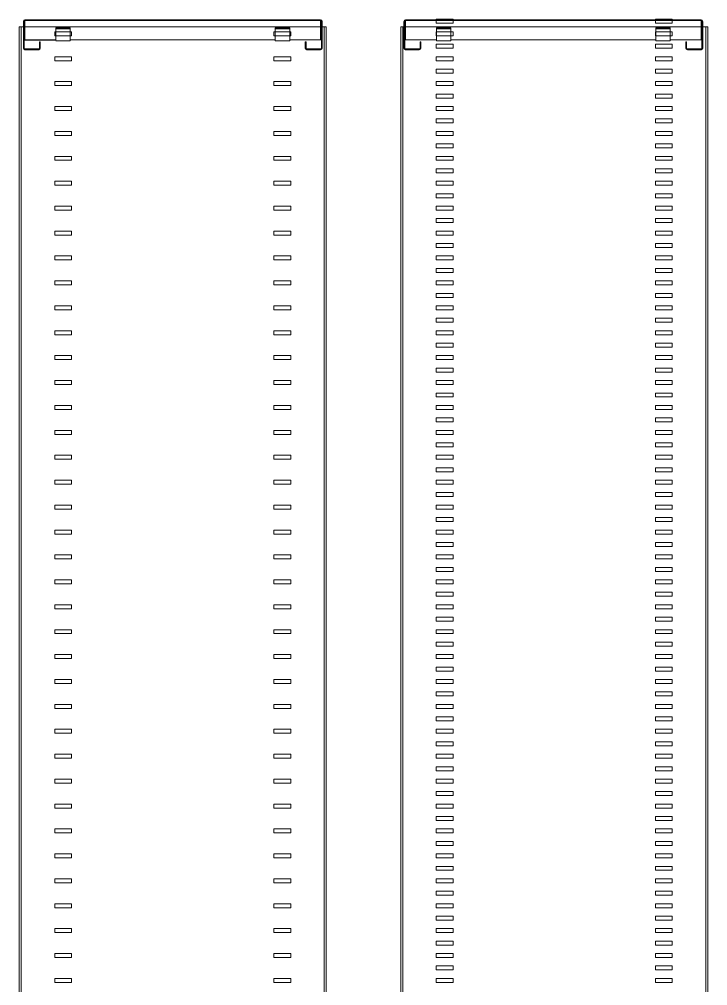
# Model space of a CAD drawing. Header units: millimetres. Extents: x -380 to 34475, y -4 to 3612.
# Drawn here: x 0 to 691, y 970 to 1940 of the extents above; entities that cross this region are included whole.
import ezdxf

# ---------------------------------------------------------------- set-up
doc = ezdxf.new("R2010")
doc.units = ezdxf.units.MM
doc.header["$LTSCALE"] = 0.5
doc.layers.add('Видимый контур (ГОСТ)', color=7, linetype='Continuous', lineweight=0)

# ---------------------------------------------------------------- blocks, each defined once
blk = doc.blocks.new('*U15')
at = {"layer": 'Видимый контур (ГОСТ)'}
for p, q in [((298.4, 30), (1.6, 30)), ((1.6, 29.2), (298.4, 29.2)), ((1.6, 28.4), (1.6, 29.2)), ((298.4, 29.2), (298.4, 28.4)), ((0, 28.4), (0, 1.6)), ((0.8, 1.6), (0.8, 28.4)), ((1.6, 10), (1.6, 28.4)), ((32.6, 22), (47.1, 22)), ((32.6, 22), (32.6, 21)), ((32.6, 20), (32.6, 21)), ((32.6, 21), (47.1, 21)), ((32.6, 11), (32.6, 20)), ((47.1, 22), (47.1, 21)), ((47.1, 21), (47.1, 20)), ((47.1, 20), (47.1, 11)), ((252.9, 22), (267.4, 22)), ((252.9, 22), (252.9, 21)), ((252.9, 20), (252.9, 21)), ((252.9, 21), (267.4, 21)), ((252.9, 11), (252.9, 20)), ((267.4, 22), (267.4, 21)), ((267.4, 21), (267.4, 20)), ((267.4, 20), (267.4, 11)), ((298.4, 28.4), (298.4, 10)), ((299.2, 28.4), (299.2, 1.6)), ((300, 1.6), (300, 28.4)), ((0.8, 10), (1.6, 10)), ((32.6, 10), (1.6, 10)), ((32.6, 9), (32.6, 11)), ((47.1, 9), (47.1, 11)), ((252.9, 10), (47.1, 10)), ((252.9, 9), (252.9, 11)), ((267.4, 9), (267.4, 11)), ((299.2, 10), (267.4, 10)), ((298.4, 10), (269.2, 10)), ((298.4, 10), (299.2, 10)), ((15.4, 0.8), (1.6, 0.8)), ((1.6, 0), (15.4, 0)), ((16, 3.5), (16.2, 3.5)), ((17, 8), (16.2, 8)), ((16.2, 8), (16.2, 1.6)), ((17, 1.6), (17, 8)), ((47.1, 9), (32.6, 9)), ((267.4, 9), (252.9, 9)), ((283.8, 8), (283, 8)), ((283, 8), (283, 1.6)), ((283.8, 1.6), (283.8, 8)), ((298.4, 0.8), (284.6, 0.8)), ((284.6, 0), (298.4, 0))]:
    blk.add_line(p, q, dxfattribs=at)
for centre, radius, start, end in [((1.6, 28.4), 1.6, 90, 180), ((1.6, 28.4), 0.8, 90, 180), ((298.4, 28.4), 1.6, 0, 90), ((298.4, 28.4), 0.8, 0, 90), ((1.6, 1.6), 1.6, 180, 270), ((1.6, 1.6), 0.8, 180, 270), ((15.4, 1.6), 1.6, 270, 0), ((15.4, 1.6), 0.8, 270, 0), ((284.6, 1.6), 1.6, 180, 270), ((284.6, 1.6), 0.8, 180, 270), ((298.4, 1.6), 1.6, 270, 0), ((298.4, 1.6), 0.8, 270, 0)]:
    blk.add_arc(centre, radius, start, end, dxfattribs=at)
blk = doc.blocks.new('*U32')
at = {"layer": 'Видимый контур (ГОСТ)'}
for p, q in [((35.5, 1927), (52.5, 1927)), ((35.5, 1923), (35.5, 1927)), ((52.5, 1923), (35.5, 1923)), ((52.5, 1927), (52.5, 1923)), ((255.5, 1927), (272.5, 1927)), ((255.5, 1923), (255.5, 1927)), ((272.5, 1923), (255.5, 1923)), ((272.5, 1927), (272.5, 1923)), ((35.5, 1902), (52.5, 1902)), ((35.5, 1898), (35.5, 1902)), ((52.5, 1902), (52.5, 1898)), ((255.5, 1902), (272.5, 1902)), ((255.5, 1898), (255.5, 1902)), ((272.5, 1902), (272.5, 1898)), ((52.5, 1898), (35.5, 1898)), ((272.5, 1898), (255.5, 1898)), ((35.5, 1877), (52.5, 1877)), ((35.5, 1873), (35.5, 1877)), ((52.5, 1873), (35.5, 1873)), ((52.5, 1877), (52.5, 1873)), ((255.5, 1877), (272.5, 1877)), ((255.5, 1873), (255.5, 1877)), ((272.5, 1873), (255.5, 1873)), ((272.5, 1877), (272.5, 1873)), ((35.5, 1852), (52.5, 1852)), ((35.5, 1848), (35.5, 1852)), ((52.5, 1848), (35.5, 1848)), ((52.5, 1852), (52.5, 1848)), ((255.5, 1852), (272.5, 1852)), ((255.5, 1848), (255.5, 1852)), ((272.5, 1848), (255.5, 1848)), ((272.5, 1852), (272.5, 1848)), ((35.5, 1827), (52.5, 1827)), ((35.5, 1823), (35.5, 1827)), ((52.5, 1827), (52.5, 1823)), ((255.5, 1827), (272.5, 1827)), ((255.5, 1823), (255.5, 1827)), ((272.5, 1827), (272.5, 1823)), ((52.5, 1823), (35.5, 1823)), ((272.5, 1823), (255.5, 1823)), ((35.5, 1802), (52.5, 1802)), ((35.5, 1798), (35.5, 1802)), ((52.5, 1798), (35.5, 1798)), ((52.5, 1802), (52.5, 1798)), ((255.5, 1802), (272.5, 1802)), ((255.5, 1798), (255.5, 1802)), ((272.5, 1798), (255.5, 1798)), ((272.5, 1802), (272.5, 1798)), ((35.5, 1777), (52.5, 1777)), ((35.5, 1773), (35.5, 1777)), ((52.5, 1777), (52.5, 1773)), ((255.5, 1777), (272.5, 1777)), ((255.5, 1773), (255.5, 1777)), ((272.5, 1777), (272.5, 1773)), ((52.5, 1773), (35.5, 1773)), ((272.5, 1773), (255.5, 1773)), ((35.5, 1752), (52.5, 1752)), ((35.5, 1748), (35.5, 1752)), ((52.5, 1748), (35.5, 1748)), ((52.5, 1752), (52.5, 1748)), ((255.5, 1752), (272.5, 1752)), ((255.5, 1748), (255.5, 1752)), ((272.5, 1748), (255.5, 1748)), ((272.5, 1752), (272.5, 1748)), ((35.5, 1727), (52.5, 1727)), ((35.5, 1723), (35.5, 1727)), ((52.5, 1727), (52.5, 1723)), ((255.5, 1727), (272.5, 1727)), ((255.5, 1723), (255.5, 1727)), ((272.5, 1727), (272.5, 1723)), ((52.5, 1723), (35.5, 1723)), ((272.5, 1723), (255.5, 1723)), ((35.5, 1702), (52.5, 1702)), ((35.5, 1698), (35.5, 1702)), ((52.5, 1698), (35.5, 1698)), ((52.5, 1702), (52.5, 1698)), ((255.5, 1702), (272.5, 1702)), ((255.5, 1698), (255.5, 1702)), ((272.5, 1698), (255.5, 1698)), ((272.5, 1702), (272.5, 1698)), ((35.5, 1677), (52.5, 1677)), ((35.5, 1673), (35.5, 1677)), ((52.5, 1673), (35.5, 1673)), ((52.5, 1677), (52.5, 1673)), ((255.5, 1677), (272.5, 1677)), ((255.5, 1673), (255.5, 1677)), ((272.5, 1673), (255.5, 1673)), ((272.5, 1677), (272.5, 1673)), ((35.5, 1652), (52.5, 1652)), ((35.5, 1648), (35.5, 1652)), ((52.5, 1652), (52.5, 1648)), ((255.5, 1652), (272.5, 1652)), ((255.5, 1648), (255.5, 1652)), ((272.5, 1652), (272.5, 1648)), ((52.5, 1648), (35.5, 1648)), ((272.5, 1648), (255.5, 1648)), ((35.5, 1627), (52.5, 1627)), ((35.5, 1623), (35.5, 1627)), ((52.5, 1623), (35.5, 1623)), ((52.5, 1627), (52.5, 1623)), ((255.5, 1627), (272.5, 1627)), ((255.5, 1623), (255.5, 1627)), ((272.5, 1623), (255.5, 1623)), ((272.5, 1627), (272.5, 1623)), ((35.5, 1602), (52.5, 1602)), ((35.5, 1598), (35.5, 1602)), ((52.5, 1602), (52.5, 1598)), ((255.5, 1602), (272.5, 1602)), ((255.5, 1598), (255.5, 1602)), ((272.5, 1602), (272.5, 1598)), ((52.5, 1598), (35.5, 1598)), ((272.5, 1598), (255.5, 1598)), ((35.5, 1577), (52.5, 1577)), ((35.5, 1573), (35.5, 1577)), ((52.5, 1573), (35.5, 1573)), ((52.5, 1577), (52.5, 1573)), ((255.5, 1577), (272.5, 1577)), ((255.5, 1573), (255.5, 1577)), ((272.5, 1573), (255.5, 1573)), ((272.5, 1577), (272.5, 1573)), ((35.5, 1552), (52.5, 1552)), ((35.5, 1548), (35.5, 1552)), ((52.5, 1552), (52.5, 1548)), ((255.5, 1552), (272.5, 1552)), ((255.5, 1548), (255.5, 1552)), ((272.5, 1552), (272.5, 1548)), ((52.5, 1548), (35.5, 1548)), ((272.5, 1548), (255.5, 1548)), ((35.5, 1527), (52.5, 1527)), ((35.5, 1523), (35.5, 1527)), ((52.5, 1523), (35.5, 1523)), ((52.5, 1527), (52.5, 1523)), ((255.5, 1527), (272.5, 1527)), ((255.5, 1523), (255.5, 1527)), ((272.5, 1523), (255.5, 1523)), ((272.5, 1527), (272.5, 1523)), ((35.5, 1502), (52.5, 1502)), ((35.5, 1498), (35.5, 1502)), ((52.5, 1498), (35.5, 1498)), ((52.5, 1502), (52.5, 1498)), ((255.5, 1502), (272.5, 1502)), ((255.5, 1498), (255.5, 1502)), ((272.5, 1498), (255.5, 1498)), ((272.5, 1502), (272.5, 1498)), ((35.5, 1477), (52.5, 1477)), ((35.5, 1473), (35.5, 1477)), ((52.5, 1477), (52.5, 1473)), ((255.5, 1477), (272.5, 1477)), ((255.5, 1473), (255.5, 1477)), ((272.5, 1477), (272.5, 1473)), ((52.5, 1473), (35.5, 1473)), ((272.5, 1473), (255.5, 1473)), ((35.5, 1452), (52.5, 1452)), ((35.5, 1448), (35.5, 1452)), ((52.5, 1448), (35.5, 1448)), ((52.5, 1452), (52.5, 1448)), ((255.5, 1452), (272.5, 1452)), ((255.5, 1448), (255.5, 1452)), ((272.5, 1448), (255.5, 1448)), ((272.5, 1452), (272.5, 1448)), ((35.5, 1427), (52.5, 1427)), ((35.5, 1423), (35.5, 1427)), ((52.5, 1427), (52.5, 1423)), ((255.5, 1427), (272.5, 1427)), ((255.5, 1423), (255.5, 1427)), ((272.5, 1427), (272.5, 1423)), ((52.5, 1423), (35.5, 1423)), ((272.5, 1423), (255.5, 1423)), ((35.5, 1402), (52.5, 1402)), ((35.5, 1398), (35.5, 1402)), ((52.5, 1398), (35.5, 1398)), ((52.5, 1402), (52.5, 1398)), ((255.5, 1402), (272.5, 1402)), ((255.5, 1398), (255.5, 1402)), ((272.5, 1398), (255.5, 1398)), ((272.5, 1402), (272.5, 1398)), ((35.5, 1377), (52.5, 1377)), ((35.5, 1373), (35.5, 1377)), ((52.5, 1373), (35.5, 1373)), ((52.5, 1377), (52.5, 1373)), ((255.5, 1377), (272.5, 1377)), ((255.5, 1373), (255.5, 1377)), ((272.5, 1373), (255.5, 1373)), ((272.5, 1377), (272.5, 1373)), ((35.5, 1352), (52.5, 1352)), ((35.5, 1348), (35.5, 1352)), ((52.5, 1348), (35.5, 1348)), ((52.5, 1352), (52.5, 1348)), ((255.5, 1352), (272.5, 1352)), ((255.5, 1348), (255.5, 1352)), ((272.5, 1348), (255.5, 1348)), ((272.5, 1352), (272.5, 1348)), ((35.5, 1327), (52.5, 1327)), ((35.5, 1323), (35.5, 1327)), ((52.5, 1323), (35.5, 1323)), ((52.5, 1327), (52.5, 1323)), ((255.5, 1327), (272.5, 1327)), ((255.5, 1323), (255.5, 1327)), ((272.5, 1323), (255.5, 1323)), ((272.5, 1327), (272.5, 1323)), ((35.5, 1302), (52.5, 1302)), ((35.5, 1298), (35.5, 1302)), ((52.5, 1302), (52.5, 1298)), ((255.5, 1302), (272.5, 1302)), ((255.5, 1298), (255.5, 1302)), ((272.5, 1302), (272.5, 1298)), ((52.5, 1298), (35.5, 1298)), ((272.5, 1298), (255.5, 1298)), ((35.5, 1277), (52.5, 1277)), ((35.5, 1273), (35.5, 1277)), ((52.5, 1273), (35.5, 1273)), ((52.5, 1277), (52.5, 1273)), ((255.5, 1277), (272.5, 1277)), ((255.5, 1273), (255.5, 1277)), ((272.5, 1273), (255.5, 1273)), ((272.5, 1277), (272.5, 1273)), ((35.5, 1252), (52.5, 1252)), ((35.5, 1248), (35.5, 1252)), ((52.5, 1252), (52.5, 1248)), ((255.5, 1252), (272.5, 1252)), ((255.5, 1248), (255.5, 1252)), ((272.5, 1252), (272.5, 1248)), ((52.5, 1248), (35.5, 1248)), ((272.5, 1248), (255.5, 1248)), ((35.5, 1227), (52.5, 1227)), ((35.5, 1223), (35.5, 1227)), ((52.5, 1223), (35.5, 1223)), ((52.5, 1227), (52.5, 1223)), ((255.5, 1227), (272.5, 1227)), ((255.5, 1223), (255.5, 1227)), ((272.5, 1223), (255.5, 1223)), ((272.5, 1227), (272.5, 1223)), ((35.5, 1202), (52.5, 1202)), ((35.5, 1198), (35.5, 1202)), ((52.5, 1198), (35.5, 1198)), ((52.5, 1202), (52.5, 1198)), ((255.5, 1202), (272.5, 1202)), ((255.5, 1198), (255.5, 1202)), ((272.5, 1198), (255.5, 1198)), ((272.5, 1202), (272.5, 1198)), ((35.5, 1177), (52.5, 1177)), ((35.5, 1173), (35.5, 1177)), ((52.5, 1177), (52.5, 1173)), ((255.5, 1177), (272.5, 1177)), ((255.5, 1173), (255.5, 1177)), ((272.5, 1177), (272.5, 1173)), ((52.5, 1173), (35.5, 1173)), ((272.5, 1173), (255.5, 1173)), ((35.5, 1152), (52.5, 1152)), ((35.5, 1148), (35.5, 1152)), ((52.5, 1148), (35.5, 1148)), ((52.5, 1152), (52.5, 1148)), ((255.5, 1152), (272.5, 1152)), ((255.5, 1148), (255.5, 1152)), ((272.5, 1148), (255.5, 1148)), ((272.5, 1152), (272.5, 1148)), ((35.5, 1127), (52.5, 1127)), ((35.5, 1123), (35.5, 1127)), ((52.5, 1127), (52.5, 1123)), ((255.5, 1127), (272.5, 1127)), ((255.5, 1123), (255.5, 1127)), ((272.5, 1127), (272.5, 1123)), ((52.5, 1123), (35.5, 1123)), ((272.5, 1123), (255.5, 1123)), ((35.5, 1102), (52.5, 1102)), ((35.5, 1098), (35.5, 1102)), ((52.5, 1098), (35.5, 1098)), ((52.5, 1102), (52.5, 1098)), ((255.5, 1102), (272.5, 1102)), ((255.5, 1098), (255.5, 1102)), ((272.5, 1098), (255.5, 1098)), ((272.5, 1102), (272.5, 1098)), ((35.5, 1077), (52.5, 1077)), ((35.5, 1073), (35.5, 1077)), ((52.5, 1077), (52.5, 1073)), ((255.5, 1077), (272.5, 1077)), ((255.5, 1073), (255.5, 1077)), ((272.5, 1077), (272.5, 1073)), ((52.5, 1073), (35.5, 1073)), ((272.5, 1073), (255.5, 1073)), ((35.5, 1052), (52.5, 1052)), ((35.5, 1048), (35.5, 1052)), ((52.5, 1048), (35.5, 1048)), ((52.5, 1052), (52.5, 1048)), ((255.5, 1052), (272.5, 1052)), ((255.5, 1048), (255.5, 1052)), ((272.5, 1048), (255.5, 1048)), ((272.5, 1052), (272.5, 1048)), ((35.5, 1027), (52.5, 1027)), ((35.5, 1023), (35.5, 1027)), ((52.5, 1023), (35.5, 1023)), ((52.5, 1027), (52.5, 1023)), ((255.5, 1027), (272.5, 1027)), ((255.5, 1023), (255.5, 1027)), ((272.5, 1023), (255.5, 1023)), ((272.5, 1027), (272.5, 1023)), ((35.5, 1002), (52.5, 1002)), ((35.5, 998), (35.5, 1002)), ((52.5, 1002), (52.5, 998)), ((255.5, 1002), (272.5, 1002)), ((255.5, 998), (255.5, 1002)), ((272.5, 1002), (272.5, 998)), ((52.5, 998), (35.5, 998)), ((272.5, 998), (255.5, 998)), ((35.5, 977), (52.5, 977)), ((35.5, 973), (35.5, 977)), ((52.5, 973), (35.5, 973)), ((52.5, 977), (52.5, 973)), ((255.5, 977), (272.5, 977)), ((255.5, 973), (255.5, 977)), ((272.5, 973), (255.5, 973)), ((272.5, 977), (272.5, 973))]:
    blk.add_line(p, q, dxfattribs=at)
for points in [[(0, 0), (2, 0), (2, 1932), (0, 1932)], [(2, 0), (306, 0), (306, 1932), (2, 1932)], [(308, 0), (306, 0), (306, 1932), (308, 1932)]]:
    blk.add_lwpolyline(points, close=True, dxfattribs=at)
blk = doc.blocks.new('*U31')
at = {"layer": 'Видимый контур (ГОСТ)'}
for p, q in [((255.5, 1939.5), (272.5, 1939.5)), ((255.5, 1935.5), (255.5, 1939.5)), ((272.5, 1939.5), (272.5, 1935.5)), ((35.5, 1939.5), (52.5, 1939.5)), ((35.5, 1935.5), (35.5, 1939.5)), ((52.5, 1935.5), (35.5, 1935.5)), ((52.5, 1939.5), (52.5, 1935.5)), ((272.5, 1935.5), (255.5, 1935.5)), ((35.5, 1927), (52.5, 1927)), ((35.5, 1923), (35.5, 1927)), ((52.5, 1923), (35.5, 1923)), ((52.5, 1927), (52.5, 1923)), ((255.5, 1927), (272.5, 1927)), ((255.5, 1923), (255.5, 1927)), ((272.5, 1923), (255.5, 1923)), ((272.5, 1927), (272.5, 1923)), ((35.5, 1914.5), (52.5, 1914.5)), ((35.5, 1910.5), (35.5, 1914.5)), ((52.5, 1910.5), (35.5, 1910.5)), ((52.5, 1914.5), (52.5, 1910.5)), ((255.5, 1914.5), (272.5, 1914.5)), ((255.5, 1910.5), (255.5, 1914.5)), ((272.5, 1910.5), (255.5, 1910.5)), ((272.5, 1914.5), (272.5, 1910.5)), ((35.5, 1902), (52.5, 1902)), ((35.5, 1898), (35.5, 1902)), ((52.5, 1902), (52.5, 1898)), ((255.5, 1902), (272.5, 1902)), ((255.5, 1898), (255.5, 1902)), ((272.5, 1902), (272.5, 1898)), ((52.5, 1898), (35.5, 1898)), ((272.5, 1898), (255.5, 1898)), ((35.5, 1889.5), (52.5, 1889.5)), ((35.5, 1885.5), (35.5, 1889.5)), ((52.5, 1885.5), (35.5, 1885.5)), ((52.5, 1889.5), (52.5, 1885.5)), ((255.5, 1889.5), (272.5, 1889.5)), ((255.5, 1885.5), (255.5, 1889.5)), ((272.5, 1885.5), (255.5, 1885.5)), ((272.5, 1889.5), (272.5, 1885.5)), ((35.5, 1877), (52.5, 1877)), ((35.5, 1873), (35.5, 1877)), ((52.5, 1873), (35.5, 1873)), ((52.5, 1877), (52.5, 1873)), ((255.5, 1877), (272.5, 1877)), ((255.5, 1873), (255.5, 1877)), ((272.5, 1873), (255.5, 1873)), ((272.5, 1877), (272.5, 1873)), ((35.5, 1864.5), (52.5, 1864.5)), ((35.5, 1860.5), (35.5, 1864.5)), ((52.5, 1864.5), (52.5, 1860.5)), ((255.5, 1864.5), (272.5, 1864.5)), ((255.5, 1860.5), (255.5, 1864.5)), ((272.5, 1864.5), (272.5, 1860.5)), ((52.5, 1860.5), (35.5, 1860.5)), ((272.5, 1860.5), (255.5, 1860.5)), ((35.5, 1852), (52.5, 1852)), ((35.5, 1848), (35.5, 1852)), ((52.5, 1848), (35.5, 1848)), ((52.5, 1852), (52.5, 1848)), ((255.5, 1852), (272.5, 1852)), ((255.5, 1848), (255.5, 1852)), ((272.5, 1848), (255.5, 1848)), ((272.5, 1852), (272.5, 1848)), ((35.5, 1839.5), (52.5, 1839.5)), ((35.5, 1835.5), (35.5, 1839.5)), ((52.5, 1835.5), (35.5, 1835.5)), ((52.5, 1839.5), (52.5, 1835.5)), ((255.5, 1839.5), (272.5, 1839.5)), ((255.5, 1835.5), (255.5, 1839.5)), ((272.5, 1835.5), (255.5, 1835.5)), ((272.5, 1839.5), (272.5, 1835.5)), ((35.5, 1827), (52.5, 1827)), ((35.5, 1823), (35.5, 1827)), ((52.5, 1827), (52.5, 1823)), ((255.5, 1827), (272.5, 1827)), ((255.5, 1823), (255.5, 1827)), ((272.5, 1827), (272.5, 1823)), ((52.5, 1823), (35.5, 1823)), ((35.5, 1814.5), (52.5, 1814.5)), ((35.5, 1810.5), (35.5, 1814.5)), ((52.5, 1814.5), (52.5, 1810.5)), ((272.5, 1823), (255.5, 1823)), ((255.5, 1814.5), (272.5, 1814.5)), ((255.5, 1810.5), (255.5, 1814.5)), ((272.5, 1814.5), (272.5, 1810.5)), ((52.5, 1810.5), (35.5, 1810.5)), ((272.5, 1810.5), (255.5, 1810.5)), ((35.5, 1802), (52.5, 1802)), ((35.5, 1798), (35.5, 1802)), ((52.5, 1798), (35.5, 1798)), ((52.5, 1802), (52.5, 1798)), ((255.5, 1802), (272.5, 1802)), ((255.5, 1798), (255.5, 1802)), ((272.5, 1798), (255.5, 1798)), ((272.5, 1802), (272.5, 1798)), ((35.5, 1789.5), (52.5, 1789.5)), ((35.5, 1785.5), (35.5, 1789.5)), ((52.5, 1785.5), (35.5, 1785.5)), ((52.5, 1789.5), (52.5, 1785.5)), ((255.5, 1789.5), (272.5, 1789.5)), ((255.5, 1785.5), (255.5, 1789.5)), ((272.5, 1785.5), (255.5, 1785.5)), ((272.5, 1789.5), (272.5, 1785.5)), ((35.5, 1777), (52.5, 1777)), ((35.5, 1773), (35.5, 1777)), ((52.5, 1777), (52.5, 1773)), ((255.5, 1777), (272.5, 1777)), ((255.5, 1773), (255.5, 1777)), ((272.5, 1777), (272.5, 1773)), ((52.5, 1773), (35.5, 1773)), ((272.5, 1773), (255.5, 1773)), ((35.5, 1764.5), (52.5, 1764.5)), ((35.5, 1760.5), (35.5, 1764.5)), ((52.5, 1760.5), (35.5, 1760.5)), ((52.5, 1764.5), (52.5, 1760.5)), ((255.5, 1764.5), (272.5, 1764.5)), ((255.5, 1760.5), (255.5, 1764.5)), ((272.5, 1760.5), (255.5, 1760.5)), ((272.5, 1764.5), (272.5, 1760.5)), ((35.5, 1752), (52.5, 1752)), ((35.5, 1748), (35.5, 1752)), ((52.5, 1748), (35.5, 1748)), ((52.5, 1752), (52.5, 1748)), ((255.5, 1752), (272.5, 1752)), ((255.5, 1748), (255.5, 1752)), ((272.5, 1748), (255.5, 1748)), ((272.5, 1752), (272.5, 1748)), ((35.5, 1739.5), (52.5, 1739.5)), ((35.5, 1735.5), (35.5, 1739.5)), ((52.5, 1739.5), (52.5, 1735.5)), ((255.5, 1739.5), (272.5, 1739.5)), ((255.5, 1735.5), (255.5, 1739.5)), ((272.5, 1739.5), (272.5, 1735.5)), ((52.5, 1735.5), (35.5, 1735.5)), ((35.5, 1727), (52.5, 1727)), ((35.5, 1723), (35.5, 1727)), ((52.5, 1727), (52.5, 1723)), ((272.5, 1735.5), (255.5, 1735.5)), ((255.5, 1727), (272.5, 1727)), ((255.5, 1723), (255.5, 1727)), ((272.5, 1727), (272.5, 1723)), ((52.5, 1723), (35.5, 1723)), ((272.5, 1723), (255.5, 1723)), ((35.5, 1714.5), (52.5, 1714.5)), ((35.5, 1710.5), (35.5, 1714.5)), ((52.5, 1710.5), (35.5, 1710.5)), ((52.5, 1714.5), (52.5, 1710.5)), ((255.5, 1714.5), (272.5, 1714.5)), ((255.5, 1710.5), (255.5, 1714.5)), ((272.5, 1710.5), (255.5, 1710.5)), ((272.5, 1714.5), (272.5, 1710.5)), ((35.5, 1702), (52.5, 1702)), ((35.5, 1698), (35.5, 1702)), ((52.5, 1698), (35.5, 1698)), ((52.5, 1702), (52.5, 1698)), ((255.5, 1702), (272.5, 1702)), ((255.5, 1698), (255.5, 1702)), ((272.5, 1698), (255.5, 1698)), ((272.5, 1702), (272.5, 1698)), ((35.5, 1689.5), (52.5, 1689.5)), ((35.5, 1685.5), (35.5, 1689.5)), ((52.5, 1689.5), (52.5, 1685.5)), ((255.5, 1689.5), (272.5, 1689.5)), ((255.5, 1685.5), (255.5, 1689.5)), ((272.5, 1689.5), (272.5, 1685.5)), ((52.5, 1685.5), (35.5, 1685.5)), ((272.5, 1685.5), (255.5, 1685.5)), ((35.5, 1677), (52.5, 1677)), ((35.5, 1673), (35.5, 1677)), ((52.5, 1673), (35.5, 1673)), ((52.5, 1677), (52.5, 1673)), ((255.5, 1677), (272.5, 1677)), ((255.5, 1673), (255.5, 1677)), ((272.5, 1673), (255.5, 1673)), ((272.5, 1677), (272.5, 1673)), ((35.5, 1664.5), (52.5, 1664.5)), ((35.5, 1660.5), (35.5, 1664.5)), ((52.5, 1660.5), (35.5, 1660.5)), ((52.5, 1664.5), (52.5, 1660.5)), ((255.5, 1664.5), (272.5, 1664.5)), ((255.5, 1660.5), (255.5, 1664.5)), ((272.5, 1660.5), (255.5, 1660.5)), ((272.5, 1664.5), (272.5, 1660.5)), ((35.5, 1652), (52.5, 1652)), ((35.5, 1648), (35.5, 1652)), ((52.5, 1652), (52.5, 1648)), ((255.5, 1652), (272.5, 1652)), ((255.5, 1648), (255.5, 1652)), ((272.5, 1652), (272.5, 1648)), ((52.5, 1648), (35.5, 1648)), ((35.5, 1639.5), (52.5, 1639.5)), ((35.5, 1635.5), (35.5, 1639.5)), ((52.5, 1639.5), (52.5, 1635.5)), ((272.5, 1648), (255.5, 1648)), ((255.5, 1639.5), (272.5, 1639.5)), ((255.5, 1635.5), (255.5, 1639.5)), ((272.5, 1639.5), (272.5, 1635.5)), ((52.5, 1635.5), (35.5, 1635.5)), ((272.5, 1635.5), (255.5, 1635.5)), ((35.5, 1627), (52.5, 1627)), ((35.5, 1623), (35.5, 1627)), ((52.5, 1623), (35.5, 1623)), ((52.5, 1627), (52.5, 1623)), ((255.5, 1627), (272.5, 1627)), ((255.5, 1623), (255.5, 1627)), ((272.5, 1623), (255.5, 1623)), ((272.5, 1627), (272.5, 1623)), ((35.5, 1614.5), (52.5, 1614.5)), ((35.5, 1610.5), (35.5, 1614.5)), ((52.5, 1610.5), (35.5, 1610.5)), ((52.5, 1614.5), (52.5, 1610.5)), ((255.5, 1614.5), (272.5, 1614.5)), ((255.5, 1610.5), (255.5, 1614.5)), ((272.5, 1610.5), (255.5, 1610.5)), ((272.5, 1614.5), (272.5, 1610.5)), ((35.5, 1602), (52.5, 1602)), ((35.5, 1598), (35.5, 1602)), ((52.5, 1602), (52.5, 1598)), ((255.5, 1602), (272.5, 1602)), ((255.5, 1598), (255.5, 1602)), ((272.5, 1602), (272.5, 1598)), ((52.5, 1598), (35.5, 1598)), ((272.5, 1598), (255.5, 1598)), ((35.5, 1589.5), (52.5, 1589.5)), ((35.5, 1585.5), (35.5, 1589.5)), ((52.5, 1585.5), (35.5, 1585.5)), ((52.5, 1589.5), (52.5, 1585.5)), ((255.5, 1589.5), (272.5, 1589.5)), ((255.5, 1585.5), (255.5, 1589.5)), ((272.5, 1585.5), (255.5, 1585.5)), ((272.5, 1589.5), (272.5, 1585.5)), ((35.5, 1577), (52.5, 1577)), ((35.5, 1573), (35.5, 1577)), ((52.5, 1573), (35.5, 1573)), ((52.5, 1577), (52.5, 1573)), ((255.5, 1577), (272.5, 1577)), ((255.5, 1573), (255.5, 1577)), ((272.5, 1573), (255.5, 1573)), ((272.5, 1577), (272.5, 1573)), ((35.5, 1564.5), (52.5, 1564.5)), ((35.5, 1560.5), (35.5, 1564.5)), ((52.5, 1564.5), (52.5, 1560.5)), ((255.5, 1564.5), (272.5, 1564.5)), ((255.5, 1560.5), (255.5, 1564.5)), ((272.5, 1564.5), (272.5, 1560.5)), ((52.5, 1560.5), (35.5, 1560.5)), ((35.5, 1552), (52.5, 1552)), ((35.5, 1548), (35.5, 1552)), ((52.5, 1552), (52.5, 1548)), ((272.5, 1560.5), (255.5, 1560.5)), ((255.5, 1552), (272.5, 1552)), ((255.5, 1548), (255.5, 1552)), ((272.5, 1552), (272.5, 1548)), ((52.5, 1548), (35.5, 1548)), ((272.5, 1548), (255.5, 1548)), ((35.5, 1539.5), (52.5, 1539.5)), ((35.5, 1535.5), (35.5, 1539.5)), ((52.5, 1535.5), (35.5, 1535.5)), ((52.5, 1539.5), (52.5, 1535.5)), ((255.5, 1539.5), (272.5, 1539.5)), ((255.5, 1535.5), (255.5, 1539.5)), ((272.5, 1535.5), (255.5, 1535.5)), ((272.5, 1539.5), (272.5, 1535.5)), ((35.5, 1527), (52.5, 1527)), ((35.5, 1523), (35.5, 1527)), ((52.5, 1523), (35.5, 1523)), ((52.5, 1527), (52.5, 1523)), ((255.5, 1527), (272.5, 1527)), ((255.5, 1523), (255.5, 1527)), ((272.5, 1523), (255.5, 1523)), ((272.5, 1527), (272.5, 1523)), ((35.5, 1514.5), (52.5, 1514.5)), ((35.5, 1510.5), (35.5, 1514.5)), ((52.5, 1514.5), (52.5, 1510.5)), ((255.5, 1514.5), (272.5, 1514.5)), ((255.5, 1510.5), (255.5, 1514.5)), ((272.5, 1514.5), (272.5, 1510.5)), ((52.5, 1510.5), (35.5, 1510.5)), ((272.5, 1510.5), (255.5, 1510.5)), ((35.5, 1502), (52.5, 1502)), ((35.5, 1498), (35.5, 1502)), ((52.5, 1498), (35.5, 1498)), ((52.5, 1502), (52.5, 1498)), ((255.5, 1502), (272.5, 1502)), ((255.5, 1498), (255.5, 1502)), ((272.5, 1498), (255.5, 1498)), ((272.5, 1502), (272.5, 1498)), ((35.5, 1489.5), (52.5, 1489.5)), ((35.5, 1485.5), (35.5, 1489.5)), ((52.5, 1485.5), (35.5, 1485.5)), ((52.5, 1489.5), (52.5, 1485.5)), ((255.5, 1489.5), (272.5, 1489.5)), ((255.5, 1485.5), (255.5, 1489.5)), ((272.5, 1485.5), (255.5, 1485.5)), ((272.5, 1489.5), (272.5, 1485.5)), ((35.5, 1477), (52.5, 1477)), ((35.5, 1473), (35.5, 1477)), ((52.5, 1477), (52.5, 1473)), ((255.5, 1477), (272.5, 1477)), ((255.5, 1473), (255.5, 1477)), ((272.5, 1477), (272.5, 1473)), ((52.5, 1473), (35.5, 1473)), ((35.5, 1464.5), (52.5, 1464.5)), ((35.5, 1460.5), (35.5, 1464.5)), ((52.5, 1464.5), (52.5, 1460.5)), ((272.5, 1473), (255.5, 1473)), ((255.5, 1464.5), (272.5, 1464.5)), ((255.5, 1460.5), (255.5, 1464.5)), ((272.5, 1464.5), (272.5, 1460.5)), ((52.5, 1460.5), (35.5, 1460.5)), ((272.5, 1460.5), (255.5, 1460.5)), ((35.5, 1452), (52.5, 1452)), ((35.5, 1448), (35.5, 1452)), ((52.5, 1448), (35.5, 1448)), ((52.5, 1452), (52.5, 1448)), ((255.5, 1452), (272.5, 1452)), ((255.5, 1448), (255.5, 1452)), ((272.5, 1448), (255.5, 1448)), ((272.5, 1452), (272.5, 1448)), ((35.5, 1439.5), (52.5, 1439.5)), ((35.5, 1435.5), (35.5, 1439.5)), ((52.5, 1435.5), (35.5, 1435.5)), ((52.5, 1439.5), (52.5, 1435.5)), ((255.5, 1439.5), (272.5, 1439.5)), ((255.5, 1435.5), (255.5, 1439.5)), ((272.5, 1435.5), (255.5, 1435.5)), ((272.5, 1439.5), (272.5, 1435.5)), ((35.5, 1427), (52.5, 1427)), ((35.5, 1423), (35.5, 1427)), ((52.5, 1427), (52.5, 1423)), ((255.5, 1427), (272.5, 1427)), ((255.5, 1423), (255.5, 1427)), ((272.5, 1427), (272.5, 1423)), ((52.5, 1423), (35.5, 1423)), ((272.5, 1423), (255.5, 1423)), ((35.5, 1414.5), (52.5, 1414.5)), ((35.5, 1410.5), (35.5, 1414.5)), ((52.5, 1410.5), (35.5, 1410.5)), ((52.5, 1414.5), (52.5, 1410.5)), ((255.5, 1414.5), (272.5, 1414.5)), ((255.5, 1410.5), (255.5, 1414.5)), ((272.5, 1410.5), (255.5, 1410.5)), ((272.5, 1414.5), (272.5, 1410.5)), ((35.5, 1402), (52.5, 1402)), ((35.5, 1398), (35.5, 1402)), ((52.5, 1398), (35.5, 1398)), ((52.5, 1402), (52.5, 1398)), ((255.5, 1402), (272.5, 1402)), ((255.5, 1398), (255.5, 1402)), ((272.5, 1398), (255.5, 1398)), ((272.5, 1402), (272.5, 1398)), ((35.5, 1389.5), (52.5, 1389.5)), ((35.5, 1385.5), (35.5, 1389.5)), ((52.5, 1389.5), (52.5, 1385.5)), ((255.5, 1389.5), (272.5, 1389.5)), ((255.5, 1385.5), (255.5, 1389.5)), ((272.5, 1389.5), (272.5, 1385.5)), ((52.5, 1385.5), (35.5, 1385.5)), ((272.5, 1385.5), (255.5, 1385.5)), ((35.5, 1377), (52.5, 1377)), ((35.5, 1373), (35.5, 1377)), ((52.5, 1373), (35.5, 1373)), ((52.5, 1377), (52.5, 1373)), ((255.5, 1377), (272.5, 1377)), ((255.5, 1373), (255.5, 1377)), ((272.5, 1373), (255.5, 1373)), ((272.5, 1377), (272.5, 1373)), ((35.5, 1364.5), (52.5, 1364.5)), ((35.5, 1360.5), (35.5, 1364.5)), ((52.5, 1360.5), (35.5, 1360.5)), ((52.5, 1364.5), (52.5, 1360.5)), ((255.5, 1364.5), (272.5, 1364.5)), ((255.5, 1360.5), (255.5, 1364.5)), ((272.5, 1360.5), (255.5, 1360.5)), ((272.5, 1364.5), (272.5, 1360.5)), ((35.5, 1352), (52.5, 1352)), ((35.5, 1348), (35.5, 1352)), ((52.5, 1348), (35.5, 1348)), ((52.5, 1352), (52.5, 1348)), ((255.5, 1352), (272.5, 1352)), ((255.5, 1348), (255.5, 1352)), ((272.5, 1348), (255.5, 1348)), ((272.5, 1352), (272.5, 1348)), ((35.5, 1339.5), (52.5, 1339.5)), ((35.5, 1335.5), (35.5, 1339.5)), ((52.5, 1339.5), (52.5, 1335.5)), ((255.5, 1339.5), (272.5, 1339.5)), ((255.5, 1335.5), (255.5, 1339.5)), ((272.5, 1339.5), (272.5, 1335.5)), ((52.5, 1335.5), (35.5, 1335.5)), ((272.5, 1335.5), (255.5, 1335.5)), ((35.5, 1327), (52.5, 1327)), ((35.5, 1323), (35.5, 1327)), ((52.5, 1323), (35.5, 1323)), ((52.5, 1327), (52.5, 1323)), ((255.5, 1327), (272.5, 1327)), ((255.5, 1323), (255.5, 1327)), ((272.5, 1323), (255.5, 1323)), ((272.5, 1327), (272.5, 1323)), ((35.5, 1314.5), (52.5, 1314.5)), ((35.5, 1310.5), (35.5, 1314.5)), ((52.5, 1310.5), (35.5, 1310.5)), ((52.5, 1314.5), (52.5, 1310.5)), ((255.5, 1314.5), (272.5, 1314.5)), ((255.5, 1310.5), (255.5, 1314.5)), ((272.5, 1310.5), (255.5, 1310.5)), ((272.5, 1314.5), (272.5, 1310.5)), ((35.5, 1302), (52.5, 1302)), ((35.5, 1298), (35.5, 1302)), ((52.5, 1302), (52.5, 1298)), ((255.5, 1302), (272.5, 1302)), ((255.5, 1298), (255.5, 1302)), ((272.5, 1302), (272.5, 1298)), ((52.5, 1298), (35.5, 1298)), ((272.5, 1298), (255.5, 1298)), ((35.5, 1289.5), (52.5, 1289.5)), ((35.5, 1285.5), (35.5, 1289.5)), ((52.5, 1285.5), (35.5, 1285.5)), ((52.5, 1289.5), (52.5, 1285.5)), ((255.5, 1289.5), (272.5, 1289.5)), ((255.5, 1285.5), (255.5, 1289.5)), ((272.5, 1285.5), (255.5, 1285.5)), ((272.5, 1289.5), (272.5, 1285.5)), ((35.5, 1277), (52.5, 1277)), ((35.5, 1273), (35.5, 1277)), ((52.5, 1273), (35.5, 1273)), ((52.5, 1277), (52.5, 1273)), ((255.5, 1277), (272.5, 1277)), ((255.5, 1273), (255.5, 1277)), ((272.5, 1273), (255.5, 1273)), ((272.5, 1277), (272.5, 1273)), ((35.5, 1264.5), (52.5, 1264.5)), ((35.5, 1260.5), (35.5, 1264.5)), ((52.5, 1264.5), (52.5, 1260.5)), ((255.5, 1264.5), (272.5, 1264.5)), ((255.5, 1260.5), (255.5, 1264.5)), ((272.5, 1264.5), (272.5, 1260.5)), ((52.5, 1260.5), (35.5, 1260.5)), ((35.5, 1252), (52.5, 1252)), ((35.5, 1248), (35.5, 1252)), ((52.5, 1252), (52.5, 1248)), ((272.5, 1260.5), (255.5, 1260.5)), ((255.5, 1252), (272.5, 1252)), ((255.5, 1248), (255.5, 1252)), ((272.5, 1252), (272.5, 1248)), ((52.5, 1248), (35.5, 1248)), ((272.5, 1248), (255.5, 1248)), ((35.5, 1239.5), (52.5, 1239.5)), ((35.5, 1235.5), (35.5, 1239.5)), ((52.5, 1235.5), (35.5, 1235.5)), ((52.5, 1239.5), (52.5, 1235.5)), ((255.5, 1239.5), (272.5, 1239.5)), ((255.5, 1235.5), (255.5, 1239.5)), ((272.5, 1235.5), (255.5, 1235.5)), ((272.5, 1239.5), (272.5, 1235.5)), ((35.5, 1227), (52.5, 1227)), ((35.5, 1223), (35.5, 1227)), ((52.5, 1223), (35.5, 1223)), ((52.5, 1227), (52.5, 1223)), ((255.5, 1227), (272.5, 1227)), ((255.5, 1223), (255.5, 1227)), ((272.5, 1223), (255.5, 1223)), ((272.5, 1227), (272.5, 1223)), ((35.5, 1214.5), (52.5, 1214.5)), ((35.5, 1210.5), (35.5, 1214.5)), ((52.5, 1214.5), (52.5, 1210.5)), ((255.5, 1214.5), (272.5, 1214.5)), ((255.5, 1210.5), (255.5, 1214.5)), ((272.5, 1214.5), (272.5, 1210.5)), ((52.5, 1210.5), (35.5, 1210.5)), ((272.5, 1210.5), (255.5, 1210.5)), ((35.5, 1202), (52.5, 1202)), ((35.5, 1198), (35.5, 1202)), ((52.5, 1198), (35.5, 1198)), ((52.5, 1202), (52.5, 1198)), ((255.5, 1202), (272.5, 1202)), ((255.5, 1198), (255.5, 1202)), ((272.5, 1198), (255.5, 1198)), ((272.5, 1202), (272.5, 1198)), ((35.5, 1189.5), (52.5, 1189.5)), ((35.5, 1185.5), (35.5, 1189.5)), ((52.5, 1185.5), (35.5, 1185.5)), ((52.5, 1189.5), (52.5, 1185.5)), ((255.5, 1189.5), (272.5, 1189.5)), ((255.5, 1185.5), (255.5, 1189.5)), ((272.5, 1185.5), (255.5, 1185.5)), ((272.5, 1189.5), (272.5, 1185.5)), ((35.5, 1177), (52.5, 1177)), ((35.5, 1173), (35.5, 1177)), ((52.5, 1177), (52.5, 1173)), ((255.5, 1177), (272.5, 1177)), ((255.5, 1173), (255.5, 1177)), ((272.5, 1177), (272.5, 1173)), ((52.5, 1173), (35.5, 1173)), ((35.5, 1164.5), (52.5, 1164.5)), ((35.5, 1160.5), (35.5, 1164.5)), ((52.5, 1164.5), (52.5, 1160.5)), ((272.5, 1173), (255.5, 1173)), ((255.5, 1164.5), (272.5, 1164.5)), ((255.5, 1160.5), (255.5, 1164.5)), ((272.5, 1164.5), (272.5, 1160.5)), ((52.5, 1160.5), (35.5, 1160.5)), ((272.5, 1160.5), (255.5, 1160.5)), ((35.5, 1152), (52.5, 1152)), ((35.5, 1148), (35.5, 1152)), ((52.5, 1148), (35.5, 1148)), ((52.5, 1152), (52.5, 1148)), ((255.5, 1152), (272.5, 1152)), ((255.5, 1148), (255.5, 1152)), ((272.5, 1148), (255.5, 1148)), ((272.5, 1152), (272.5, 1148)), ((35.5, 1139.5), (52.5, 1139.5)), ((35.5, 1135.5), (35.5, 1139.5)), ((52.5, 1135.5), (35.5, 1135.5)), ((52.5, 1139.5), (52.5, 1135.5)), ((255.5, 1139.5), (272.5, 1139.5)), ((255.5, 1135.5), (255.5, 1139.5)), ((272.5, 1135.5), (255.5, 1135.5)), ((272.5, 1139.5), (272.5, 1135.5)), ((35.5, 1127), (52.5, 1127)), ((35.5, 1123), (35.5, 1127)), ((52.5, 1127), (52.5, 1123)), ((255.5, 1127), (272.5, 1127)), ((255.5, 1123), (255.5, 1127)), ((272.5, 1127), (272.5, 1123)), ((52.5, 1123), (35.5, 1123)), ((272.5, 1123), (255.5, 1123)), ((35.5, 1114.5), (52.5, 1114.5)), ((35.5, 1110.5), (35.5, 1114.5)), ((52.5, 1110.5), (35.5, 1110.5)), ((52.5, 1114.5), (52.5, 1110.5)), ((255.5, 1114.5), (272.5, 1114.5)), ((255.5, 1110.5), (255.5, 1114.5)), ((272.5, 1110.5), (255.5, 1110.5)), ((272.5, 1114.5), (272.5, 1110.5)), ((35.5, 1102), (52.5, 1102)), ((35.5, 1098), (35.5, 1102)), ((52.5, 1098), (35.5, 1098)), ((52.5, 1102), (52.5, 1098)), ((255.5, 1102), (272.5, 1102)), ((255.5, 1098), (255.5, 1102)), ((272.5, 1098), (255.5, 1098)), ((272.5, 1102), (272.5, 1098)), ((35.5, 1089.5), (52.5, 1089.5)), ((35.5, 1085.5), (35.5, 1089.5)), ((52.5, 1089.5), (52.5, 1085.5)), ((255.5, 1089.5), (272.5, 1089.5)), ((255.5, 1085.5), (255.5, 1089.5)), ((272.5, 1089.5), (272.5, 1085.5)), ((52.5, 1085.5), (35.5, 1085.5)), ((35.5, 1077), (52.5, 1077)), ((35.5, 1073), (35.5, 1077)), ((52.5, 1077), (52.5, 1073)), ((272.5, 1085.5), (255.5, 1085.5)), ((255.5, 1077), (272.5, 1077)), ((255.5, 1073), (255.5, 1077)), ((272.5, 1077), (272.5, 1073)), ((52.5, 1073), (35.5, 1073)), ((272.5, 1073), (255.5, 1073)), ((35.5, 1064.5), (52.5, 1064.5)), ((35.5, 1060.5), (35.5, 1064.5)), ((52.5, 1060.5), (35.5, 1060.5)), ((52.5, 1064.5), (52.5, 1060.5)), ((255.5, 1064.5), (272.5, 1064.5)), ((255.5, 1060.5), (255.5, 1064.5)), ((272.5, 1060.5), (255.5, 1060.5)), ((272.5, 1064.5), (272.5, 1060.5)), ((35.5, 1052), (52.5, 1052)), ((35.5, 1048), (35.5, 1052)), ((52.5, 1048), (35.5, 1048)), ((52.5, 1052), (52.5, 1048)), ((255.5, 1052), (272.5, 1052)), ((255.5, 1048), (255.5, 1052)), ((272.5, 1048), (255.5, 1048)), ((272.5, 1052), (272.5, 1048)), ((35.5, 1039.5), (52.5, 1039.5)), ((35.5, 1035.5), (35.5, 1039.5)), ((52.5, 1039.5), (52.5, 1035.5)), ((255.5, 1039.5), (272.5, 1039.5)), ((255.5, 1035.5), (255.5, 1039.5)), ((272.5, 1039.5), (272.5, 1035.5)), ((52.5, 1035.5), (35.5, 1035.5)), ((272.5, 1035.5), (255.5, 1035.5)), ((35.5, 1027), (52.5, 1027)), ((35.5, 1023), (35.5, 1027)), ((52.5, 1023), (35.5, 1023)), ((52.5, 1027), (52.5, 1023)), ((255.5, 1027), (272.5, 1027)), ((255.5, 1023), (255.5, 1027)), ((272.5, 1023), (255.5, 1023)), ((272.5, 1027), (272.5, 1023)), ((35.5, 1014.5), (52.5, 1014.5)), ((35.5, 1010.5), (35.5, 1014.5)), ((52.5, 1010.5), (35.5, 1010.5)), ((52.5, 1014.5), (52.5, 1010.5)), ((255.5, 1014.5), (272.5, 1014.5)), ((255.5, 1010.5), (255.5, 1014.5)), ((272.5, 1010.5), (255.5, 1010.5)), ((272.5, 1014.5), (272.5, 1010.5)), ((35.5, 1002), (52.5, 1002)), ((35.5, 998), (35.5, 1002)), ((52.5, 1002), (52.5, 998)), ((255.5, 1002), (272.5, 1002)), ((255.5, 998), (255.5, 1002)), ((272.5, 1002), (272.5, 998)), ((52.5, 998), (35.5, 998)), ((35.5, 989.5), (52.5, 989.5)), ((35.5, 985.5), (35.5, 989.5)), ((52.5, 989.5), (52.5, 985.5)), ((272.5, 998), (255.5, 998)), ((255.5, 989.5), (272.5, 989.5)), ((255.5, 985.5), (255.5, 989.5)), ((272.5, 989.5), (272.5, 985.5)), ((52.5, 985.5), (35.5, 985.5)), ((272.5, 985.5), (255.5, 985.5)), ((35.5, 977), (52.5, 977)), ((35.5, 973), (35.5, 977)), ((52.5, 973), (35.5, 973)), ((52.5, 977), (52.5, 973)), ((255.5, 977), (272.5, 977)), ((255.5, 973), (255.5, 977)), ((272.5, 973), (255.5, 973)), ((272.5, 977), (272.5, 973))]:
    blk.add_line(p, q, dxfattribs=at)
for points in [[(0, 0), (2, 0), (2, 1932), (0, 1932)], [(2, 0), (306, 0), (306, 1932), (2, 1932)], [(308, 0), (306, 0), (306, 1932), (308, 1932)]]:
    blk.add_lwpolyline(points, close=True, dxfattribs=at)

msp = doc.modelspace()

# ---------------------------------------------------------------- linework, layer by layer
msp.add_line((3.85, 1919), (35.65, 1919))

# ---------------------------------------------------------------- block references
for name, p in [('*U31', (383.06, 0)), ('*U32', (0, 0)), ('*U15', (4.05, 1909)), ('*U15', (386.11, 1909))]:
    msp.add_blockref(name, p)

doc.saveas('drawing.dxf')
